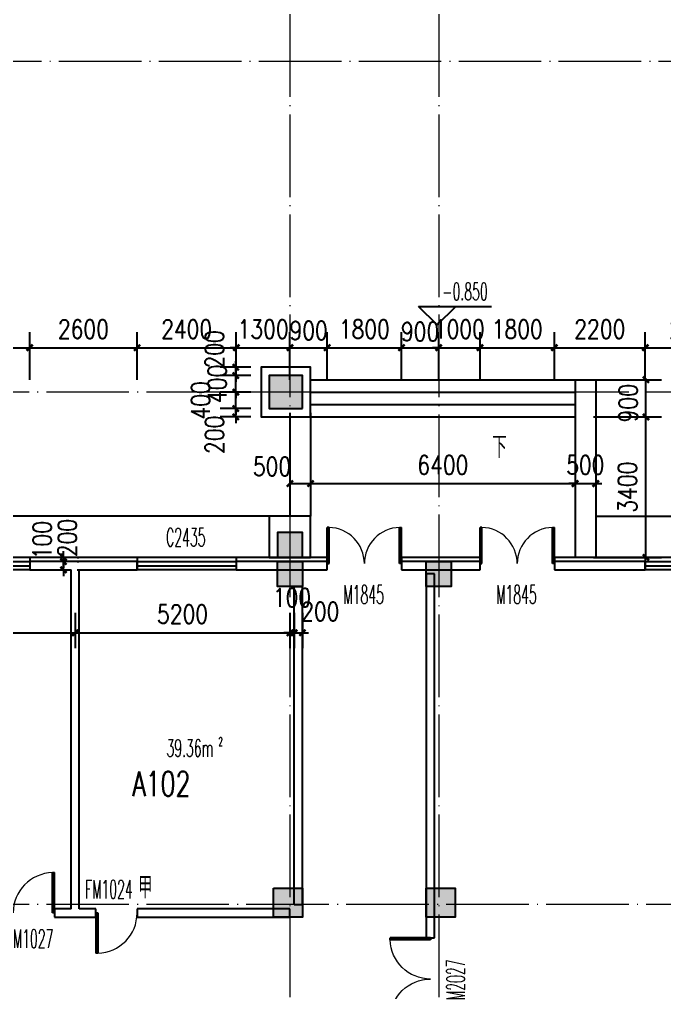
# Model space of a CAD drawing. Extents: x 1417642 to 3570900, y 124798 to 1191112.
# Drawn here: x 1514931 to 1530546, y 660007 to 683549 of the extents above; entities that cross this region are included whole.
import ezdxf

# ---------------------------------------------------------------- set-up
doc = ezdxf.new("R2010")
doc.units = 0
doc.header["$LTSCALE"] = 1000
doc.header["$MEASUREMENT"] = 0
doc.linetypes.add('DOTE', pattern=[2.42, 2, -0.2, 0.02, -0.2])
doc.layers.get('0').update_dxf_attribs({"linetype": 'CONTINUOUS'})
doc.layers.get('Defpoints').update_dxf_attribs({"linetype": 'CONTINUOUS'})
for name, color, linetype in [('colu', 2, 'CONTINUOUS'), ('DIM_ELEV', 3, 'CONTINUOUS'), ('DIM_SYMB', 3, 'CONTINUOUS'), ('DOTE', 1, 'DOTE'), ('PUB_DIM', 3, 'CONTINUOUS'), ('PUB_TEXT', 40, 'CONTINUOUS'), ('SPACE', 7, 'CONTINUOUS'), ('STAIR', 2, 'CONTINUOUS'), ('SURFACE', 6, 'CONTINUOUS'), ('tiaozheng', 20, 'CONTINUOUS'), ('WALL', 4, 'CONTINUOUS'), ('WINDOW', 2, 'CONTINUOUS'), ('WINDOW_TEXT', 7, 'CONTINUOUS'), ('屋面轮廓', 101, 'CONTINUOUS'), ('柱填充', 8, 'CONTINUOUS'), ('柱填充 @ 1', 8, 'CONTINUOUS'), ('立面造型', 40, 'CONTINUOUS')]:
    doc.layers.add(name, color=color, linetype=linetype)
doc.styles.add('_TCH_DIM', font='ROMANS', dxfattribs={"width": 0.7, "bigfont": 'Z'})
doc.styles.add('_TCH_SPACE', font='ROMANS', dxfattribs={"width": 0.7, "height": 5, "bigfont": 'Z'})
doc.styles.add('_TCH_WINDOW', font='ROMANS.shx', dxfattribs={"width": 0.7, "height": 400, "bigfont": 'Z.shx'})
doc.styles.add('DIM_FONT', font='SIMPLEX.shx', dxfattribs={"width": 0.8})
doc.styles.add('Z', font='ROMANS', dxfattribs={"width": 0.7, "bigfont": 'Z'})
doc.dimstyles.new('DIMN150', dxfattribs={"dimscale": 1.5, "dimtxt": 300, "dimasz": 100, "dimexe": 250, "dimexo": 300, "dimgap": 150, "dimtad": 1, "dimdec": 0, "dimzin": 0, "dimdsep": 46, "dimtxsty": 'DIM_FONT', "dimblk": 'ARCHTICK', "dimcen": 0.09, "dimdle": 1.5, "dimclrt": 7, "dimazin": 2, "dimtfac": 1, "dimtdec": 0, "dimtix": 1, "dimtmove": 2, "dimatfit": 3, "dimldrblk": 'ARCHTICK', "dimfxl": 1, "dimtolj": 1, "dimtzin": 0, "dimarcsym": 0})

# ---------------------------------------------------------------- blocks, each defined once
blk = doc.blocks.new('1')
at = {"layer": '柱填充 @ 1', "ltscale": 1000}
for points in [[(1485398, 706934), (1485998, 706934), (1485998, 706334), (1485398, 706334)], [(1488998, 706934), (1489598, 706934), (1489598, 706334), (1488998, 706334)], [(1485298, 699034), (1485998, 699034), (1485998, 698334), (1485298, 698334)], [(1488998, 699034), (1489698, 699034), (1489698, 698334), (1488998, 698334)]]:
    blk.add_hatch(color=256, dxfattribs=at).paths.add_polyline_path(points)
at = {"layer": 'colu', "ltscale": 1000}
for points in [[(1485398, 706934), (1485998, 706934), (1485998, 706334), (1485398, 706334)], [(1488998, 706934), (1489598, 706934), (1489598, 706334), (1488998, 706334)], [(1485298, 699034), (1485998, 699034), (1485998, 698334), (1485298, 698334)], [(1488998, 699034), (1489698, 699034), (1489698, 698334), (1488998, 698334)]]:
    blk.add_lwpolyline(points, close=True, dxfattribs=at)
blk = doc.blocks.new('678')
at = {"layer": '柱填充'}
h = blk.add_hatch(color=256, dxfattribs=at)
h.paths.add_polyline_path([(1591630, 863580), (1591630, 864280), (1590930, 864280), (1590930, 863580)])
h.paths.add_polyline_path([(1591630, 871580), (1591630, 872280), (1590930, 872280), (1590930, 871580)])
h.paths.add_polyline_path([(1635280, 879530), (1635280, 880230), (1634580, 880230), (1634580, 879530)])
h.paths.add_polyline_path([(1658830, 893230), (1658830, 893830), (1658230, 893830), (1658230, 893230)])
h.paths.add_polyline_path([(1658880, 883230), (1658880, 883930), (1658180, 883930), (1658180, 883230)])
h.paths.add_polyline_path([(1658830, 879630), (1658830, 880230), (1658230, 880230), (1658230, 879630)])
h.paths.add_polyline_path([(1658880, 872230), (1658180, 872230), (1658180, 871630), (1658880, 871630)])
h.paths.add_polyline_path([(1658830, 863630), (1658830, 864230), (1658230, 864230), (1658230, 863630)])
h.paths.add_polyline_path([(1658830, 853630), (1658830, 854230), (1658230, 854230), (1658230, 853630)])
h.paths.add_polyline_path([(1658830, 845630), (1658830, 846230), (1658230, 846230), (1658230, 845630)])
h.paths.add_polyline_path([(1658830, 835630), (1658830, 836230), (1658230, 836230), (1658230, 835630)])
h.paths.add_polyline_path([(1648830, 893230), (1648830, 893830), (1648230, 893830), (1648230, 893230)])
h.paths.add_polyline_path([(1648830, 883230), (1648830, 883830), (1648230, 883830), (1648230, 883230)])
h.paths.add_polyline_path([(1648830, 879630), (1648830, 880230), (1648230, 880230), (1648230, 879630)])
h.paths.add_polyline_path([(1648830, 871630), (1648830, 872230), (1648230, 872230), (1648230, 871630)])
h.paths.add_polyline_path([(1648930, 863580), (1648930, 864280), (1648230, 864280), (1648230, 863580)])
h.paths.add_polyline_path([(1648930, 853580), (1648930, 854280), (1648230, 854280), (1648230, 853580)])
h.paths.add_polyline_path([(1648930, 845630), (1648930, 846330), (1648230, 846330), (1648230, 845630)])
h.paths.add_polyline_path([(1648930, 835630), (1648930, 836330), (1648230, 836330), (1648230, 835630)])
h.paths.add_polyline_path([(1645230, 891430), (1645230, 892030), (1644630, 892030), (1644630, 891430)])
h.paths.add_polyline_path([(1645280, 883230), (1645280, 883930), (1644580, 883930), (1644580, 883230)])
h.paths.add_polyline_path([(1645230, 879630), (1645230, 880230), (1644630, 880230), (1644630, 879630)])
h.paths.add_polyline_path([(1645230, 871630), (1645230, 872230), (1644630, 872230), (1644630, 871630)])
h.paths.add_polyline_path([(1645230, 863630), (1645230, 864230), (1644630, 864230), (1644630, 863630)])
h.paths.add_polyline_path([(1645230, 853630), (1645230, 854230), (1644630, 854230), (1644630, 853630)])
h.paths.add_polyline_path([(1645280, 845630), (1645280, 846330), (1644580, 846330), (1644580, 845630)])
h.paths.add_polyline_path([(1645230, 835630), (1645230, 836230), (1644630, 836230), (1644630, 835630)])
h.paths.add_polyline_path([(1635230, 893230), (1635230, 893830), (1634630, 893830), (1634630, 893230)])
h.paths.add_polyline_path([(1635230, 891430), (1635230, 892030), (1634630, 892030), (1634630, 891430)])
h.paths.add_polyline_path([(1635280, 883230), (1635280, 883930), (1634580, 883930), (1634580, 883230)])
h.paths.add_polyline_path([(1635230, 871630), (1635230, 872430), (1634630, 872430), (1634630, 871630)])
h.paths.add_polyline_path([(1635230, 853430), (1635230, 854230), (1634630, 854230), (1634630, 853430)])
h.paths.add_polyline_path([(1635330, 845630), (1635330, 846430), (1634530, 846430), (1634530, 845630)])
h.paths.add_polyline_path([(1635230, 835630), (1635230, 836230), (1634630, 836230), (1634630, 835630)])
h.paths.add_polyline_path([(1627230, 893230), (1627230, 893830), (1626630, 893830), (1626630, 893230)])
h.paths.add_polyline_path([(1627280, 883230), (1627280, 883930), (1626580, 883930), (1626580, 883230)])
h.paths.add_polyline_path([(1627230, 879630), (1627230, 880230), (1626630, 880230), (1626630, 879630)])
h.paths.add_polyline_path([(1627230, 871630), (1627230, 872430), (1626630, 872430), (1626630, 871630)])
h.paths.add_polyline_path([(1627230, 853430), (1627230, 854230), (1626630, 854230), (1626630, 853430)])
h.paths.add_polyline_path([(1627330, 845630), (1627330, 846430), (1626530, 846430), (1626530, 845630)])
h.paths.add_polyline_path([(1627230, 835630), (1627230, 836230), (1626630, 836230), (1626630, 835630)])
h.paths.add_polyline_path([(1619230, 893230), (1619230, 893830), (1618630, 893830), (1618630, 893230)])
h.paths.add_polyline_path([(1619280, 883230), (1619280, 883930), (1618580, 883930), (1618580, 883230)])
h.paths.add_polyline_path([(1619230, 879630), (1619230, 880230), (1618630, 880230), (1618630, 879630)])
h.paths.add_polyline_path([(1619230, 871630), (1619230, 872430), (1618630, 872430), (1618630, 871630)])
h.paths.add_polyline_path([(1619230, 853430), (1619230, 854230), (1618630, 854230), (1618630, 853430)])
h.paths.add_polyline_path([(1619330, 845630), (1619330, 846430), (1618530, 846430), (1618530, 845630)])
h.paths.add_polyline_path([(1619280, 835580), (1619280, 836280), (1618580, 836280), (1618580, 835580)])
h.paths.add_polyline_path([(1611230, 893230), (1611230, 893830), (1610630, 893830), (1610630, 893230)])
h.paths.add_polyline_path([(1611280, 883230), (1611280, 883930), (1610580, 883930), (1610580, 883230)])
h.paths.add_polyline_path([(1611230, 879630), (1611230, 880230), (1610630, 880230), (1610630, 879630)])
h.paths.add_polyline_path([(1611230, 871630), (1611230, 872430), (1610630, 872430), (1610630, 871630)])
h.paths.add_polyline_path([(1611230, 853430), (1611230, 854230), (1610630, 854230), (1610630, 853430)])
h.paths.add_polyline_path([(1611330, 845630), (1611330, 846430), (1610530, 846430), (1610530, 845630)])
h.paths.add_polyline_path([(1611280, 835580), (1611280, 836280), (1610580, 836280), (1610580, 835580)])
h.paths.add_polyline_path([(1603230, 893230), (1603230, 893830), (1602630, 893830), (1602630, 893230)])
h.paths.add_polyline_path([(1603280, 883230), (1603280, 883930), (1602580, 883930), (1602580, 883230)])
h.paths.add_polyline_path([(1603230, 879630), (1603230, 880230), (1602630, 880230), (1602630, 879630)])
h.paths.add_polyline_path([(1603230, 871630), (1603230, 872430), (1602630, 872430), (1602630, 871630)])
h.paths.add_polyline_path([(1603230, 853430), (1603230, 854230), (1602630, 854230), (1602630, 853430)])
h.paths.add_polyline_path([(1603330, 845630), (1603330, 846430), (1602530, 846430), (1602530, 845630)])
h.paths.add_polyline_path([(1603280, 835580), (1603280, 836280), (1602580, 836280), (1602580, 835580)])
h.paths.add_polyline_path([(1603230, 814930), (1603230, 815530), (1602630, 815530), (1602630, 814930)])
h.paths.add_polyline_path([(1595230, 893230), (1595230, 893830), (1594630, 893830), (1594630, 893230)])
h.paths.add_polyline_path([(1595230, 883230), (1595230, 883830), (1594630, 883830), (1594630, 883230)])
h.paths.add_polyline_path([(1595230, 879630), (1595230, 880230), (1594630, 880230), (1594630, 879630)])
h.paths.add_polyline_path([(1595230, 871630), (1595230, 872230), (1594630, 872230), (1594630, 871630)])
h.paths.add_polyline_path([(1595230, 863630), (1595230, 864230), (1594630, 864230), (1594630, 863630)])
h.paths.add_polyline_path([(1595230, 853630), (1595230, 854230), (1594630, 854230), (1594630, 853630)])
h.paths.add_polyline_path([(1595330, 845630), (1595330, 846330), (1594630, 846330), (1594630, 845630)])
h.paths.add_polyline_path([(1595330, 835580), (1595330, 836280), (1594630, 836280), (1594630, 835580)])
h.paths.add_polyline_path([(1591630, 893230), (1591630, 893830), (1591030, 893830), (1591030, 893230)])
h.paths.add_polyline_path([(1591680, 883230), (1591680, 883930), (1590980, 883930), (1590980, 883230)])
h.paths.add_polyline_path([(1591630, 879630), (1591630, 880230), (1591030, 880230), (1591030, 879630)])
h.paths.add_polyline_path([(1591630, 853580), (1591630, 854280), (1590930, 854280), (1590930, 853580)])
h.paths.add_polyline_path([(1591630, 845580), (1591630, 846280), (1590930, 846280), (1590930, 845580)])
h.paths.add_polyline_path([(1591630, 835630), (1591630, 836330), (1590930, 836330), (1590930, 835630)])
h.paths.add_polyline_path([(1591630, 814930), (1591630, 815530), (1591030, 815530), (1591030, 814930)])
h.paths.add_polyline_path([(1581630, 893230), (1581630, 893830), (1581030, 893830), (1581030, 893230)])
h.paths.add_polyline_path([(1581730, 883230), (1581730, 883930), (1581030, 883930), (1581030, 883230)])
h.paths.add_polyline_path([(1581630, 879630), (1581630, 880230), (1581030, 880230), (1581030, 879630)])
h.paths.add_polyline_path([(1581630, 871630), (1581630, 872230), (1581030, 872230), (1581030, 871630)])
h.paths.add_polyline_path([(1581630, 863630), (1581630, 864230), (1581030, 864230), (1581030, 863630)])
h.paths.add_polyline_path([(1581630, 853630), (1581630, 854230), (1581030, 854230), (1581030, 853630)])
h.paths.add_polyline_path([(1581630, 845630), (1581630, 846230), (1581030, 846230), (1581030, 845630)])
h.paths.add_polyline_path([(1581630, 835630), (1581630, 836230), (1581030, 836230), (1581030, 835630)])
h.paths.add_polyline_path([(1581630, 814930), (1581630, 815530), (1581030, 815530), (1581030, 814930)])
h.paths.add_polyline_path([(1603230, 830430), (1603230, 831230), (1602530, 831230), (1602530, 830430)])
h.paths.add_polyline_path([(1603230, 818530), (1603230, 819330), (1602530, 819330), (1602530, 818530)])
h.paths.add_polyline_path([(1581030, 831230), (1581030, 830430), (1581730, 830430), (1581730, 831230)])
h.paths.add_polyline_path([(1581030, 819330), (1581030, 818530), (1581730, 818530), (1581730, 819330)])
h.paths.add_polyline_path([(1591630, 830430), (1591630, 831230), (1590930, 831230), (1590930, 830430)])
h.paths.add_polyline_path([(1591630, 818530), (1591630, 819330), (1590930, 819330), (1590930, 818530)])
blk.add_hatch(color=256, dxfattribs=at).paths.add_polyline_path([(1590830, 819330), (1590930, 819330), (1590930, 818530), (1590830, 818530)])
at = {"layer": 'colu'}
for points in [[(1591630, 818530), (1591630, 819330), (1590830, 819330), (1590830, 818530)], [(1591630, 814930), (1591630, 815530), (1591030, 815530), (1591030, 814930)]]:
    blk.add_lwpolyline(points, close=True, dxfattribs=at)
blk = doc.blocks.new('_ArchTick')
at = {"color": 0, "linetype": 'ByBlock', "const_width": 0.4}
blk.add_lwpolyline([(-0.5, -0.5), (0.5, 0.5)], dxfattribs=at)
blk = doc.blocks.new('*D2390')
at = {"layer": 'Defpoints', "color": 0}
for p in [(1515876, 670433), (1515996, 670433), (1515876, 670233)]:
    blk.add_point(p, dxfattribs=at)
at = {"layer": 'PUB_DIM', "color": 0, "lineweight": -2}
for p, q in [((1515996, 670433), (1515996, 670583)), ((1515996, 670233), (1515996, 670433)), ((1516326, 670433), (1516371, 670433)), ((1515996, 670233), (1515996, 670083)), ((1516326, 670233), (1516371, 670233))]:
    blk.add_line(p, q, dxfattribs=at)
at = {"layer": 'PUB_DIM', "color": 0, "lineweight": -2, "xscale": 150, "yscale": 150, "zscale": 150}
for p, rotation in [((1515996, 670433), 270), ((1515996, 670233), 90)]:
    blk.add_blockref('_ArchTick', p, dxfattribs=dict(at, rotation=rotation))
at = {"layer": 'PUB_DIM', "color": 7, "insert": (1516090, 671002), "char_height": 450, "attachment_point": 5, "rotation": 90, "style": 'DIM_FONT'}
blk.add_mtext('\\A1;200', dxfattribs=at)
blk = doc.blocks.new('*D2391')
at = {"layer": 'Defpoints', "color": 0}
for p in [(1515876, 670533), (1515996, 670533), (1515876, 670433)]:
    blk.add_point(p, dxfattribs=at)
at = {"layer": 'PUB_DIM', "color": 0, "lineweight": -2}
for p, q in [((1515996, 670533), (1515996, 670683)), ((1515996, 670433), (1515996, 670533)), ((1516326, 670533), (1516371, 670533)), ((1515996, 670433), (1515996, 670283)), ((1516326, 670433), (1516371, 670433))]:
    blk.add_line(p, q, dxfattribs=at)
at = {"layer": 'PUB_DIM', "color": 0, "lineweight": -2, "xscale": 150, "yscale": 150, "zscale": 150}
for p, rotation in [((1515996, 670533), 270), ((1515996, 670433), 90)]:
    blk.add_blockref('_ArchTick', p, dxfattribs=dict(at, rotation=rotation))
at = {"layer": 'PUB_DIM', "color": 7, "insert": (1515479, 670951), "char_height": 450, "attachment_point": 5, "rotation": 90, "style": 'DIM_FONT'}
blk.add_mtext('\\A1;100', dxfattribs=at)
blk = doc.blocks.new('*D3372')
at = {"layer": 'Defpoints', "color": 0}
for p in [(1520167, 675133), (1520979, 675133), (1520979, 674933)]:
    blk.add_point(p, dxfattribs=at)
at = {"layer": 'PUB_DIM', "color": 0, "lineweight": -2}
for p, q in [((1520167, 675133), (1520167, 675283)), ((1520529, 675133), (1519792, 675133)), ((1520167, 674933), (1520167, 675133)), ((1520529, 674933), (1519792, 674933)), ((1520167, 674933), (1520167, 674783))]:
    blk.add_line(p, q, dxfattribs=at)
at = {"layer": 'PUB_DIM', "color": 0, "lineweight": -2, "xscale": 150, "yscale": 150, "zscale": 150}
for p, rotation in [((1520167, 675133), 270), ((1520167, 674933), 90)]:
    blk.add_blockref('_ArchTick', p, dxfattribs=dict(at, rotation=rotation))
at = {"layer": 'PUB_DIM', "color": 7, "insert": (1519650, 675567), "char_height": 450, "attachment_point": 5, "rotation": 90, "style": 'DIM_FONT'}
blk.add_mtext('\\A1;200', dxfattribs=at)
blk = doc.blocks.new('*D3373')
at = {"layer": 'Defpoints', "color": 0}
for p in [(1520167, 674933), (1520979, 674933), (1520979, 674533)]:
    blk.add_point(p, dxfattribs=at)
at = {"layer": 'PUB_DIM', "color": 0, "lineweight": -2}
for p, q in [((1520167, 674933), (1520167, 675083)), ((1520529, 674933), (1519792, 674933)), ((1520167, 674533), (1520167, 674933)), ((1520529, 674533), (1519792, 674533)), ((1520167, 674533), (1520167, 674383))]:
    blk.add_line(p, q, dxfattribs=at)
at = {"layer": 'PUB_DIM', "color": 0, "lineweight": -2, "xscale": 150, "yscale": 150, "zscale": 150}
for p, rotation in [((1520167, 674933), 270), ((1520167, 674533), 90)]:
    blk.add_blockref('_ArchTick', p, dxfattribs=dict(at, rotation=rotation))
at = {"layer": 'PUB_DIM', "color": 7, "insert": (1519717, 674733), "char_height": 450, "attachment_point": 5, "rotation": 90, "style": 'DIM_FONT'}
blk.add_mtext('\\A1;400', dxfattribs=at)
blk = doc.blocks.new('*D3374')
at = {"layer": 'Defpoints', "color": 0}
for p in [(1520167, 674533), (1520979, 674533), (1520979, 674133)]:
    blk.add_point(p, dxfattribs=at)
at = {"layer": 'PUB_DIM', "color": 0, "lineweight": -2}
for p, q in [((1520529, 674533), (1519792, 674533)), ((1520167, 674533), (1520167, 674683)), ((1520167, 674133), (1520167, 674533)), ((1520529, 674133), (1519792, 674133)), ((1520167, 674133), (1520167, 673983))]:
    blk.add_line(p, q, dxfattribs=at)
at = {"layer": 'PUB_DIM', "color": 0, "lineweight": -2, "xscale": 150, "yscale": 150, "zscale": 150}
for p, rotation in [((1520167, 674533), 270), ((1520167, 674133), 90)]:
    blk.add_blockref('_ArchTick', p, dxfattribs=dict(at, rotation=rotation))
at = {"layer": 'PUB_DIM', "color": 7, "insert": (1519316, 674333), "char_height": 450, "attachment_point": 5, "rotation": 90, "style": 'DIM_FONT'}
blk.add_mtext('\\A1;400', dxfattribs=at)
blk = doc.blocks.new('*D3375')
at = {"layer": 'Defpoints', "color": 0}
for p in [(1520167, 674133), (1520979, 674133), (1520979, 673933)]:
    blk.add_point(p, dxfattribs=at)
at = {"layer": 'PUB_DIM', "color": 0, "lineweight": -2}
for p, q in [((1520167, 674133), (1520167, 674283)), ((1520529, 674133), (1519792, 674133)), ((1520167, 673933), (1520167, 674133)), ((1520529, 673933), (1519792, 673933)), ((1520167, 673933), (1520167, 673783))]:
    blk.add_line(p, q, dxfattribs=at)
at = {"layer": 'PUB_DIM', "color": 0, "lineweight": -2, "xscale": 150, "yscale": 150, "zscale": 150}
for p, rotation in [((1520167, 674133), 270), ((1520167, 673933), 90)]:
    blk.add_blockref('_ArchTick', p, dxfattribs=dict(at, rotation=rotation))
at = {"layer": 'PUB_DIM', "color": 7, "insert": (1519650, 673500), "char_height": 450, "attachment_point": 5, "rotation": 90, "style": 'DIM_FONT'}
blk.add_mtext('\\A1;200', dxfattribs=at)
blk = doc.blocks.new('*D3526')
at = {"layer": 'Defpoints', "color": 0}
for p in [(1511479, 669640), (1516279, 669640), (1516279, 668710)]:
    blk.add_point(p, dxfattribs=at)
at = {"layer": 'PUB_DIM', "color": 0, "lineweight": -2}
for p, q in [((1511479, 669190), (1511479, 668335)), ((1516279, 669190), (1516279, 668335)), ((1511477, 668710), (1516281, 668710))]:
    blk.add_line(p, q, dxfattribs=at)
at = {"layer": 'PUB_DIM', "color": 0, "lineweight": -2, "xscale": 150, "yscale": 150, "zscale": 150, "rotation": 180}
blk.add_blockref('_ArchTick', (1511479, 668710), dxfattribs=at)
at = {"layer": 'PUB_DIM', "color": 0, "lineweight": -2, "xscale": 150, "yscale": 150, "zscale": 150}
blk.add_blockref('_ArchTick', (1516279, 668710), dxfattribs=at)
at = {"layer": 'PUB_DIM', "color": 7, "insert": (1513879, 669160), "char_height": 450, "attachment_point": 5, "style": 'DIM_FONT'}
blk.add_mtext('\\A1;4800', dxfattribs=at)
blk = doc.blocks.new('*D3527')
at = {"layer": 'Defpoints', "color": 0}
for p in [(1516279, 669640), (1521479, 669640), (1521479, 668710)]:
    blk.add_point(p, dxfattribs=at)
at = {"layer": 'PUB_DIM', "color": 0, "lineweight": -2}
for p, q in [((1516279, 669190), (1516279, 668335)), ((1521479, 669190), (1521479, 668335)), ((1516277, 668710), (1521481, 668710))]:
    blk.add_line(p, q, dxfattribs=at)
at = {"layer": 'PUB_DIM', "color": 0, "lineweight": -2, "xscale": 150, "yscale": 150, "zscale": 150, "rotation": 180}
blk.add_blockref('_ArchTick', (1516279, 668710), dxfattribs=at)
at = {"layer": 'PUB_DIM', "color": 0, "lineweight": -2, "xscale": 150, "yscale": 150, "zscale": 150}
blk.add_blockref('_ArchTick', (1521479, 668710), dxfattribs=at)
at = {"layer": 'PUB_DIM', "color": 7, "insert": (1518879, 669160), "char_height": 450, "attachment_point": 5, "style": 'DIM_FONT'}
blk.add_mtext('\\A1;5200', dxfattribs=at)
blk = doc.blocks.new('*D3528')
at = {"layer": 'Defpoints', "color": 0}
for p in [(1521479, 669640), (1521579, 669640), (1521579, 668710)]:
    blk.add_point(p, dxfattribs=at)
at = {"layer": 'PUB_DIM', "color": 0, "lineweight": -2}
for p, q in [((1521479, 669190), (1521479, 668335)), ((1521579, 669190), (1521579, 668335)), ((1521479, 668710), (1521329, 668710)), ((1521479, 668710), (1521579, 668710)), ((1521579, 668710), (1521729, 668710))]:
    blk.add_line(p, q, dxfattribs=at)
at = {"layer": 'PUB_DIM', "color": 0, "lineweight": -2, "xscale": 150, "yscale": 150, "zscale": 150}
blk.add_blockref('_ArchTick', (1521479, 668710), dxfattribs=at)
at = {"layer": 'PUB_DIM', "color": 0, "lineweight": -2, "xscale": 150, "yscale": 150, "zscale": 150, "rotation": 180}
blk.add_blockref('_ArchTick', (1521579, 668710), dxfattribs=at)
at = {"layer": 'PUB_DIM', "color": 7, "insert": (1521529, 669561), "char_height": 450, "attachment_point": 5, "style": 'DIM_FONT'}
blk.add_mtext('\\A1;100', dxfattribs=at)
blk = doc.blocks.new('*D3529')
at = {"layer": 'Defpoints', "color": 0}
for p in [(1521579, 669640), (1521779, 669640), (1521779, 668710)]:
    blk.add_point(p, dxfattribs=at)
at = {"layer": 'PUB_DIM', "color": 0, "lineweight": -2}
for p, q in [((1521579, 669190), (1521579, 668335)), ((1521779, 669190), (1521779, 668335)), ((1521579, 668710), (1521429, 668710)), ((1521579, 668710), (1521779, 668710)), ((1521779, 668710), (1521929, 668710))]:
    blk.add_line(p, q, dxfattribs=at)
at = {"layer": 'PUB_DIM', "color": 0, "lineweight": -2, "xscale": 150, "yscale": 150, "zscale": 150}
blk.add_blockref('_ArchTick', (1521579, 668710), dxfattribs=at)
at = {"layer": 'PUB_DIM', "color": 0, "lineweight": -2, "xscale": 150, "yscale": 150, "zscale": 150, "rotation": 180}
blk.add_blockref('_ArchTick', (1521779, 668710), dxfattribs=at)
at = {"layer": 'PUB_DIM', "color": 7, "insert": (1522212, 669227), "char_height": 450, "attachment_point": 5, "style": 'DIM_FONT'}
blk.add_mtext('\\A1;200', dxfattribs=at)
blk = doc.blocks.new('*D3549')
at = {"layer": 'Defpoints', "color": 0}
for p in [(1521479, 673162), (1521979, 673162), (1521979, 672321)]:
    blk.add_point(p, dxfattribs=at)
at = {"layer": 'PUB_DIM', "color": 0, "lineweight": -2}
for p, q in [((1521479, 672712), (1521479, 671946)), ((1521979, 672712), (1521979, 671946)), ((1521477, 672321), (1521981, 672321))]:
    blk.add_line(p, q, dxfattribs=at)
at = {"layer": 'PUB_DIM', "color": 0, "lineweight": -2, "xscale": 150, "yscale": 150, "zscale": 150, "rotation": 180}
blk.add_blockref('_ArchTick', (1521479, 672321), dxfattribs=at)
at = {"layer": 'PUB_DIM', "color": 0, "lineweight": -2, "xscale": 150, "yscale": 150, "zscale": 150}
blk.add_blockref('_ArchTick', (1521979, 672321), dxfattribs=at)
at = {"layer": 'PUB_DIM', "color": 7, "insert": (1521045, 672734), "char_height": 450, "attachment_point": 5, "style": 'DIM_FONT'}
blk.add_mtext('\\A1;500', dxfattribs=at)
blk = doc.blocks.new('*D3550')
at = {"layer": 'Defpoints', "color": 0}
for p in [(1521979, 673162), (1528379, 673162), (1528379, 672321)]:
    blk.add_point(p, dxfattribs=at)
at = {"layer": 'PUB_DIM', "color": 0, "lineweight": -2}
for p, q in [((1521979, 672712), (1521979, 671946)), ((1528379, 672712), (1528379, 671946)), ((1521977, 672321), (1528381, 672321))]:
    blk.add_line(p, q, dxfattribs=at)
at = {"layer": 'PUB_DIM', "color": 0, "lineweight": -2, "xscale": 150, "yscale": 150, "zscale": 150, "rotation": 180}
blk.add_blockref('_ArchTick', (1521979, 672321), dxfattribs=at)
at = {"layer": 'PUB_DIM', "color": 0, "lineweight": -2, "xscale": 150, "yscale": 150, "zscale": 150}
blk.add_blockref('_ArchTick', (1528379, 672321), dxfattribs=at)
at = {"layer": 'PUB_DIM', "color": 7, "insert": (1525179, 672771), "char_height": 450, "attachment_point": 5, "style": 'DIM_FONT'}
blk.add_mtext('\\A1;6400', dxfattribs=at)
blk = doc.blocks.new('*D3551')
at = {"layer": 'Defpoints', "color": 0}
for p in [(1528379, 673162), (1528879, 673162), (1528879, 672321)]:
    blk.add_point(p, dxfattribs=at)
at = {"layer": 'PUB_DIM', "color": 0, "lineweight": -2}
for p, q in [((1528379, 672712), (1528379, 671946)), ((1528879, 672712), (1528879, 671946)), ((1528379, 672321), (1528229, 672321)), ((1528379, 672321), (1528879, 672321)), ((1528879, 672321), (1529029, 672321))]:
    blk.add_line(p, q, dxfattribs=at)
at = {"layer": 'PUB_DIM', "color": 0, "lineweight": -2, "xscale": 150, "yscale": 150, "zscale": 150}
blk.add_blockref('_ArchTick', (1528379, 672321), dxfattribs=at)
at = {"layer": 'PUB_DIM', "color": 0, "lineweight": -2, "xscale": 150, "yscale": 150, "zscale": 150, "rotation": 180}
blk.add_blockref('_ArchTick', (1528879, 672321), dxfattribs=at)
at = {"layer": 'PUB_DIM', "color": 7, "insert": (1528629, 672771), "char_height": 450, "attachment_point": 5, "style": 'DIM_FONT'}
blk.add_mtext('\\A1;500', dxfattribs=at)
blk = doc.blocks.new('*D3580')
at = {"layer": 'Defpoints', "color": 0}
for p in [(1528379, 674833), (1530096, 674833), (1528379, 673933)]:
    blk.add_point(p, dxfattribs=at)
at = {"layer": 'PUB_DIM', "color": 0, "lineweight": -2}
for p, q in [((1528829, 674833), (1530471, 674833)), ((1530096, 673931), (1530096, 674835)), ((1528829, 673933), (1530471, 673933))]:
    blk.add_line(p, q, dxfattribs=at)
at = {"layer": 'PUB_DIM', "color": 0, "lineweight": -2, "xscale": 150, "yscale": 150, "zscale": 150}
for p, rotation in [((1530096, 674833), 90), ((1530096, 673933), 270)]:
    blk.add_blockref('_ArchTick', p, dxfattribs=dict(at, rotation=rotation))
at = {"layer": 'PUB_DIM', "color": 7, "insert": (1529666, 674265), "char_height": 450, "attachment_point": 5, "rotation": 90, "style": 'DIM_FONT'}
blk.add_mtext('\\A1;900', dxfattribs=at)
blk = doc.blocks.new('*D3581')
at = {"layer": 'Defpoints', "color": 0}
for p in [(1528379, 673933), (1530096, 673933), (1528379, 670533)]:
    blk.add_point(p, dxfattribs=at)
at = {"layer": 'PUB_DIM', "color": 0, "lineweight": -2}
for p, q in [((1528829, 673933), (1530471, 673933)), ((1530096, 670531), (1530096, 673935)), ((1528829, 670533), (1530471, 670533))]:
    blk.add_line(p, q, dxfattribs=at)
at = {"layer": 'PUB_DIM', "color": 0, "lineweight": -2, "xscale": 150, "yscale": 150, "zscale": 150}
for p, rotation in [((1530096, 673933), 90), ((1530096, 670533), 270)]:
    blk.add_blockref('_ArchTick', p, dxfattribs=dict(at, rotation=rotation))
at = {"layer": 'PUB_DIM', "color": 7, "insert": (1529646, 672233), "char_height": 450, "attachment_point": 5, "rotation": 90, "style": 'DIM_FONT'}
blk.add_mtext('\\A1;3400', dxfattribs=at)
blk = doc.blocks.new('*D3890')
at = {"layer": 'Defpoints', "color": 0}
for p in [(1532479, 675608), (1530079, 674382), (1532479, 674382)]:
    blk.add_point(p, dxfattribs=at)
at = {"layer": 'PUB_DIM', "color": 0, "lineweight": -2}
for p, q in [((1530079, 674832), (1530079, 675983)), ((1532479, 674832), (1532479, 675983)), ((1530077, 675608), (1532481, 675608))]:
    blk.add_line(p, q, dxfattribs=at)
at = {"layer": 'PUB_DIM', "color": 0, "lineweight": -2, "xscale": 150, "yscale": 150, "zscale": 150, "rotation": 180}
blk.add_blockref('_ArchTick', (1530079, 675608), dxfattribs=at)
at = {"layer": 'PUB_DIM', "color": 0, "lineweight": -2, "xscale": 150, "yscale": 150, "zscale": 150}
blk.add_blockref('_ArchTick', (1532479, 675608), dxfattribs=at)
at = {"layer": 'PUB_DIM', "color": 7, "insert": (1531279, 676058), "char_height": 450, "attachment_point": 5, "style": 'DIM_FONT'}
blk.add_mtext('\\A1;2400', dxfattribs=at)
blk = doc.blocks.new('*D3891')
at = {"layer": 'Defpoints', "color": 0}
for p in [(1530079, 675608), (1527879, 674382), (1530079, 674382)]:
    blk.add_point(p, dxfattribs=at)
at = {"layer": 'PUB_DIM', "color": 0, "lineweight": -2}
for p, q in [((1527879, 674832), (1527879, 675983)), ((1530079, 674832), (1530079, 675983)), ((1527877, 675608), (1530081, 675608))]:
    blk.add_line(p, q, dxfattribs=at)
at = {"layer": 'PUB_DIM', "color": 0, "lineweight": -2, "xscale": 150, "yscale": 150, "zscale": 150, "rotation": 180}
blk.add_blockref('_ArchTick', (1527879, 675608), dxfattribs=at)
at = {"layer": 'PUB_DIM', "color": 0, "lineweight": -2, "xscale": 150, "yscale": 150, "zscale": 150}
blk.add_blockref('_ArchTick', (1530079, 675608), dxfattribs=at)
at = {"layer": 'PUB_DIM', "color": 7, "insert": (1528979, 676058), "char_height": 450, "attachment_point": 5, "style": 'DIM_FONT'}
blk.add_mtext('\\A1;2200', dxfattribs=at)
blk = doc.blocks.new('*D3892')
at = {"layer": 'Defpoints', "color": 0}
for p in [(1527879, 675608), (1526079, 674382), (1527879, 674382)]:
    blk.add_point(p, dxfattribs=at)
at = {"layer": 'PUB_DIM', "color": 0, "lineweight": -2}
for p, q in [((1526079, 674832), (1526079, 675983)), ((1527879, 674832), (1527879, 675983)), ((1526077, 675608), (1527881, 675608))]:
    blk.add_line(p, q, dxfattribs=at)
at = {"layer": 'PUB_DIM', "color": 0, "lineweight": -2, "xscale": 150, "yscale": 150, "zscale": 150, "rotation": 180}
blk.add_blockref('_ArchTick', (1526079, 675608), dxfattribs=at)
at = {"layer": 'PUB_DIM', "color": 0, "lineweight": -2, "xscale": 150, "yscale": 150, "zscale": 150}
blk.add_blockref('_ArchTick', (1527879, 675608), dxfattribs=at)
at = {"layer": 'PUB_DIM', "color": 7, "insert": (1526979, 676058), "char_height": 450, "attachment_point": 5, "style": 'DIM_FONT'}
blk.add_mtext('\\A1;1800', dxfattribs=at)
blk = doc.blocks.new('*D3893')
at = {"layer": 'Defpoints', "color": 0}
for p in [(1526079, 675608), (1525079, 674382), (1526079, 674382)]:
    blk.add_point(p, dxfattribs=at)
at = {"layer": 'PUB_DIM', "color": 0, "lineweight": -2}
for p, q in [((1525079, 674832), (1525079, 675983)), ((1526079, 674832), (1526079, 675983)), ((1525079, 675608), (1524929, 675608)), ((1525079, 675608), (1526079, 675608)), ((1526079, 675608), (1526229, 675608))]:
    blk.add_line(p, q, dxfattribs=at)
at = {"layer": 'PUB_DIM', "color": 0, "lineweight": -2, "xscale": 150, "yscale": 150, "zscale": 150}
blk.add_blockref('_ArchTick', (1525079, 675608), dxfattribs=at)
at = {"layer": 'PUB_DIM', "color": 0, "lineweight": -2, "xscale": 150, "yscale": 150, "zscale": 150, "rotation": 180}
blk.add_blockref('_ArchTick', (1526079, 675608), dxfattribs=at)
at = {"layer": 'PUB_DIM', "color": 7, "insert": (1525579, 676058), "char_height": 450, "attachment_point": 5, "style": 'DIM_FONT'}
blk.add_mtext('\\A1;1000', dxfattribs=at)
blk = doc.blocks.new('*D3894')
at = {"layer": 'Defpoints', "color": 0}
for p in [(1525079, 675608), (1524179, 674382), (1525079, 674382)]:
    blk.add_point(p, dxfattribs=at)
at = {"layer": 'PUB_DIM', "color": 0, "lineweight": -2}
for p, q in [((1524179, 674832), (1524179, 675983)), ((1525079, 674832), (1525079, 675983)), ((1524177, 675608), (1525081, 675608))]:
    blk.add_line(p, q, dxfattribs=at)
at = {"layer": 'PUB_DIM', "color": 0, "lineweight": -2, "xscale": 150, "yscale": 150, "zscale": 150, "rotation": 180}
blk.add_blockref('_ArchTick', (1524179, 675608), dxfattribs=at)
at = {"layer": 'PUB_DIM', "color": 0, "lineweight": -2, "xscale": 150, "yscale": 150, "zscale": 150}
blk.add_blockref('_ArchTick', (1525079, 675608), dxfattribs=at)
at = {"layer": 'PUB_DIM', "color": 7, "insert": (1524629, 675997), "char_height": 450, "attachment_point": 5, "style": 'DIM_FONT'}
blk.add_mtext('\\A1;900', dxfattribs=at)
blk = doc.blocks.new('*D3895')
at = {"layer": 'Defpoints', "color": 0}
for p in [(1524179, 675608), (1522379, 674382), (1524179, 674382)]:
    blk.add_point(p, dxfattribs=at)
at = {"layer": 'PUB_DIM', "color": 0, "lineweight": -2}
for p, q in [((1522379, 674832), (1522379, 675983)), ((1524179, 674832), (1524179, 675983)), ((1522377, 675608), (1524181, 675608))]:
    blk.add_line(p, q, dxfattribs=at)
at = {"layer": 'PUB_DIM', "color": 0, "lineweight": -2, "xscale": 150, "yscale": 150, "zscale": 150, "rotation": 180}
blk.add_blockref('_ArchTick', (1522379, 675608), dxfattribs=at)
at = {"layer": 'PUB_DIM', "color": 0, "lineweight": -2, "xscale": 150, "yscale": 150, "zscale": 150}
blk.add_blockref('_ArchTick', (1524179, 675608), dxfattribs=at)
at = {"layer": 'PUB_DIM', "color": 7, "insert": (1523279, 676058), "char_height": 450, "attachment_point": 5, "style": 'DIM_FONT'}
blk.add_mtext('\\A1;1800', dxfattribs=at)
blk = doc.blocks.new('*D3896')
at = {"layer": 'Defpoints', "color": 0}
for p in [(1522379, 675608), (1521479, 674382), (1522379, 674382)]:
    blk.add_point(p, dxfattribs=at)
at = {"layer": 'PUB_DIM', "color": 0, "lineweight": -2}
for p, q in [((1521479, 674832), (1521479, 675983)), ((1522379, 674832), (1522379, 675983)), ((1521477, 675608), (1522381, 675608))]:
    blk.add_line(p, q, dxfattribs=at)
at = {"layer": 'PUB_DIM', "color": 0, "lineweight": -2, "xscale": 150, "yscale": 150, "zscale": 150, "rotation": 180}
blk.add_blockref('_ArchTick', (1521479, 675608), dxfattribs=at)
at = {"layer": 'PUB_DIM', "color": 0, "lineweight": -2, "xscale": 150, "yscale": 150, "zscale": 150}
blk.add_blockref('_ArchTick', (1522379, 675608), dxfattribs=at)
at = {"layer": 'PUB_DIM', "color": 7, "insert": (1521929, 676022), "char_height": 450, "attachment_point": 5, "style": 'DIM_FONT'}
blk.add_mtext('\\A1;900', dxfattribs=at)
blk = doc.blocks.new('*D3897')
at = {"layer": 'Defpoints', "color": 0}
for p in [(1521479, 675608), (1520179, 674382), (1521479, 674382)]:
    blk.add_point(p, dxfattribs=at)
at = {"layer": 'PUB_DIM', "color": 0, "lineweight": -2}
for p, q in [((1520179, 674832), (1520179, 675983)), ((1521479, 674832), (1521479, 675983)), ((1520179, 675608), (1520029, 675608)), ((1520179, 675608), (1521479, 675608)), ((1521479, 675608), (1521629, 675608))]:
    blk.add_line(p, q, dxfattribs=at)
at = {"layer": 'PUB_DIM', "color": 0, "lineweight": -2, "xscale": 150, "yscale": 150, "zscale": 150}
blk.add_blockref('_ArchTick', (1520179, 675608), dxfattribs=at)
at = {"layer": 'PUB_DIM', "color": 0, "lineweight": -2, "xscale": 150, "yscale": 150, "zscale": 150, "rotation": 180}
blk.add_blockref('_ArchTick', (1521479, 675608), dxfattribs=at)
at = {"layer": 'PUB_DIM', "color": 7, "insert": (1520829, 676058), "char_height": 450, "attachment_point": 5, "style": 'DIM_FONT'}
blk.add_mtext('\\A1;1300', dxfattribs=at)
blk = doc.blocks.new('*D3898')
at = {"layer": 'Defpoints', "color": 0}
for p in [(1520179, 675608), (1517779, 674382), (1520179, 674382)]:
    blk.add_point(p, dxfattribs=at)
at = {"layer": 'PUB_DIM', "color": 0, "lineweight": -2}
for p, q in [((1517779, 674832), (1517779, 675983)), ((1520179, 674832), (1520179, 675983)), ((1517777, 675608), (1520181, 675608))]:
    blk.add_line(p, q, dxfattribs=at)
at = {"layer": 'PUB_DIM', "color": 0, "lineweight": -2, "xscale": 150, "yscale": 150, "zscale": 150, "rotation": 180}
blk.add_blockref('_ArchTick', (1517779, 675608), dxfattribs=at)
at = {"layer": 'PUB_DIM', "color": 0, "lineweight": -2, "xscale": 150, "yscale": 150, "zscale": 150}
blk.add_blockref('_ArchTick', (1520179, 675608), dxfattribs=at)
at = {"layer": 'PUB_DIM', "color": 7, "insert": (1518979, 676058), "char_height": 450, "attachment_point": 5, "style": 'DIM_FONT'}
blk.add_mtext('\\A1;2400', dxfattribs=at)
blk = doc.blocks.new('*D3899')
at = {"layer": 'Defpoints', "color": 0}
for p in [(1517779, 675608), (1515179, 674382), (1517779, 674382)]:
    blk.add_point(p, dxfattribs=at)
at = {"layer": 'PUB_DIM', "color": 0, "lineweight": -2}
for p, q in [((1515179, 674832), (1515179, 675983)), ((1517779, 674832), (1517779, 675983)), ((1515177, 675608), (1517781, 675608))]:
    blk.add_line(p, q, dxfattribs=at)
at = {"layer": 'PUB_DIM', "color": 0, "lineweight": -2, "xscale": 150, "yscale": 150, "zscale": 150, "rotation": 180}
blk.add_blockref('_ArchTick', (1515179, 675608), dxfattribs=at)
at = {"layer": 'PUB_DIM', "color": 0, "lineweight": -2, "xscale": 150, "yscale": 150, "zscale": 150}
blk.add_blockref('_ArchTick', (1517779, 675608), dxfattribs=at)
at = {"layer": 'PUB_DIM', "color": 7, "insert": (1516479, 676058), "char_height": 450, "attachment_point": 5, "style": 'DIM_FONT'}
blk.add_mtext('\\A1;2600', dxfattribs=at)
blk = doc.blocks.new('*D3900')
at = {"layer": 'Defpoints', "color": 0}
for p in [(1515179, 675608), (1512779, 674382), (1515179, 674382)]:
    blk.add_point(p, dxfattribs=at)
at = {"layer": 'PUB_DIM', "color": 0, "lineweight": -2}
for p, q in [((1512779, 674832), (1512779, 675983)), ((1515179, 674832), (1515179, 675983)), ((1512777, 675608), (1515181, 675608))]:
    blk.add_line(p, q, dxfattribs=at)
at = {"layer": 'PUB_DIM', "color": 0, "lineweight": -2, "xscale": 150, "yscale": 150, "zscale": 150, "rotation": 180}
blk.add_blockref('_ArchTick', (1512779, 675608), dxfattribs=at)
at = {"layer": 'PUB_DIM', "color": 0, "lineweight": -2, "xscale": 150, "yscale": 150, "zscale": 150}
blk.add_blockref('_ArchTick', (1515179, 675608), dxfattribs=at)
at = {"layer": 'PUB_DIM', "color": 7, "insert": (1513979, 676058), "char_height": 450, "attachment_point": 5, "style": 'DIM_FONT'}
blk.add_mtext('\\A1;2400', dxfattribs=at)
blk = doc.blocks.new('$TCHSYS$WIN2D')
for p, q in [((-0.5, 0.5), (0.5, 0.5)), ((-0.5, 0.5), (-0.5, -0.5)), ((0.5, 0.5), (0.5, -0.5)), ((0.5, 0.1667), (-0.5, 0.1667)), ((0.5, -0.1667), (-0.5, -0.1667)), ((-0.5, -0.5), (0.5, -0.5))]:
    blk.add_line(p, q)
blk = doc.blocks.new('$DorLib2D$00000002')
for p, q in [((-0.5, 0), (-0.5, 0.4875)), ((-0.475, 0.4875), (-0.5, 0.4875)), ((-0.475, 0), (-0.475, 0.4875)), ((0.475, 0), (0.475, 0.4875)), ((0.475, 0.4875), (0.5, 0.4875)), ((0.5, 0), (0.5, 0.4875)), ((-0.5, 0), (-0.475, 0)), ((0.5, 0), (0.475, 0))]:
    blk.add_line(p, q)
at = {"lineweight": 13}
for centre, start, end in [((-0.4875, 0), 0, 88.53072), ((0.4875, 0), 91.46928, 180)]:
    blk.add_arc(centre, 0.4875, start, end, dxfattribs=at)
blk = doc.blocks.new('$DorLib2D$00000001')
for p, q in [((0.45, 0.975), (0.5, 0.975)), ((0.45, 0), (0.45, 0.975)), ((0.5, 0), (0.5, 0.975)), ((0.5, 0), (0.45, 0))]:
    blk.add_line(p, q)
at = {"lineweight": 13}
blk.add_arc((0.475, 0), 0.975, 91.4693, 180, dxfattribs=at)

msp = doc.modelspace()

# ---------------------------------------------------------------- linework, layer by layer
at = {"layer": 'DIM_ELEV'}
for p, q in [((1525041.6, 676158.1), (1524591.6, 676608.1)), ((1524591.6, 676608.1), (1526357.8, 676608.1)), ((1525041.6, 676158.1), (1525491.6, 676608.1))]:
    msp.add_line(p, q, dxfattribs=at)
at = {"layer": 'DIM_SYMB'}
msp.add_lwpolyline([(1526573, 673520.1, 0, 0, 0), (1526573, 673520.1, 0, 0, 0), (1526573, 675045.5, 120, 0, 0), (1526573, 675495.5, 0, 0, 0)], format="xyseb", dxfattribs=at)
at = {"layer": 'DOTE', "lineweight": 0, "elevation": 0}
for points in [[(1521478.8, 727233.2), (1521478.8, 643548.7)], [(1525078.8, 727233.2), (1525078.8, 643548.7)], [(1597742.3, 682533.2), (1501678.8, 682533.2)], [(1597442.3, 674533.2), (1510570.4, 674533.2)], [(1597442.3, 662133.2), (1431709.3, 662133.2)]]:
    msp.add_lwpolyline(points, dxfattribs=at)
at = {"layer": 'STAIR'}
for p, q in [((1521978.9, 674833.2, 0), (1528878.8, 674833.2, 0)), ((1528378.8, 674833.2, 0), (1528378.8, 670533.2, 0)), ((1528878.8, 674833.2, 0), (1528878.8, 670533.2, 0)), ((1521978.9, 674533.2, 0), (1528378.8, 674533.2, 0)), ((1521478.8, 674033.3, 0), (1521478.8, 671533.2, 0)), ((1521978.8, 674033.3, 0), (1521978.8, 671533.2, 0)), ((1521978.9, 674233.2, 0), (1528378.8, 674233.2, 0)), ((1521978.8, 673933.2, 0), (1528378.8, 673933.2, 0))]:
    msp.add_line(p, q, dxfattribs=at)
at = {"layer": 'SURFACE'}
for p, q in [((1515178.8, 670533.2), (1515178.8, 670433.2)), ((1516278.8, 670533.2), (1515178.8, 670533.2)), ((1517778.8, 670533.2), (1516278.8, 670533.2)), ((1517778.8, 670533.2), (1517778.8, 670433.2)), ((1520178.8, 670533.2), (1520178.8, 670433.2)), ((1522378.8, 670533.2), (1520178.8, 670533.2)), ((1522378.8, 670533.2), (1522378.8, 670433.2)), ((1524178.8, 670533.2), (1524178.8, 670433.2)), ((1526078.8, 670533.2), (1524178.8, 670533.2)), ((1526078.8, 670533.2), (1526078.8, 670433.2)), ((1527878.8, 670533.2), (1527878.8, 670433.2)), ((1530078.8, 670533.2), (1527878.8, 670533.2)), ((1530078.8, 670533.2), (1530078.8, 670433.2))]:
    msp.add_line(p, q, dxfattribs=at)
at = {"layer": 'WALL'}
for p, q in [((1516278.8, 670433.2), (1515178.8, 670433.2)), ((1515178.8, 670433.2), (1515178.8, 670233.2)), ((1517778.8, 670433.2), (1516278.8, 670433.2)), ((1517778.8, 670233.2), (1517778.8, 670433.2)), ((1522378.8, 670433.2), (1520178.8, 670433.2)), ((1520178.8, 670433.2), (1520178.8, 670233.2)), ((1522378.8, 670233.2), (1522378.8, 670433.2)), ((1526078.8, 670433.2), (1524178.8, 670433.2)), ((1524178.8, 670433.2), (1524178.8, 670233.2)), ((1526078.8, 670233.2), (1526078.8, 670433.2)), ((1530078.8, 670433.2), (1527878.8, 670433.2)), ((1527878.8, 670433.2), (1527878.8, 670233.2)), ((1530078.8, 670233.2), (1530078.8, 670433.2)), ((1515178.8, 670233.2), (1516178.8, 670233.2)), ((1516178.8, 662033.2), (1516178.8, 670233.2)), ((1516378.8, 662033.2), (1516378.8, 670233.2)), ((1516378.8, 670233.2), (1517778.8, 670233.2)), ((1520178.8, 670233.2), (1522378.8, 670233.2)), ((1524178.8, 670233.2), (1526078.8, 670233.2)), ((1524778.8, 670133.2), (1524778.8, 661333.2)), ((1524978.8, 670133.2), (1524778.8, 670133.2)), ((1524978.8, 661333.2), (1524978.8, 670133.2)), ((1527878.8, 670233.2), (1530078.8, 670233.2)), ((1521578.8, 662133.2), (1521578.8, 669833.2)), ((1521578.8, 669833.2), (1521778.8, 669833.2)), ((1521778.8, 662133.2), (1521778.8, 669833.2)), ((1516178.8, 662033.2), (1515778.8, 662033.2)), ((1515778.8, 662033.2), (1515778.8, 661833.2)), ((1516778.8, 662033.2), (1516378.8, 662033.2)), ((1516778.8, 661833.2), (1516778.8, 662033.2)), ((1521478.8, 662033.2), (1517778.8, 662033.2)), ((1517778.8, 662033.2), (1517778.8, 661833.2)), ((1521478.8, 661833.2), (1521478.8, 662033.2)), ((1521578.8, 662133.2), (1521778.8, 662133.2)), ((1515778.8, 661833.2), (1516278.8, 661833.2)), ((1516278.8, 661833.2), (1516778.8, 661833.2)), ((1517778.8, 661833.2), (1521478.8, 661833.2)), ((1524778.8, 661333.2), (1524978.8, 661333.2))]:
    msp.add_line(p, q, dxfattribs=at)
at = {"layer": '屋面轮廓'}
msp.add_line((1520978.8, 671533.2, 0), (1511978.8, 671533.2, 0), dxfattribs=at)
at = {"layer": '屋面轮廓', "elevation": 0}
msp.add_lwpolyline([(1528878.8, 671533.2), (1532578.8, 671533.2)], dxfattribs=at)
at = {"layer": '立面造型', "elevation": 0}
for points in [[(1521978.9, 673933.2), (1521978.9, 675133.2), (1520778.8, 675133.2), (1520778.8, 673933.2)], [(1521978.8, 670533.2), (1521978.8, 671533.2), (1520978.8, 671533.2), (1520978.8, 670533.2)]]:
    msp.add_lwpolyline(points, close=True, dxfattribs=at)

# ---------------------------------------------------------------- block references
at = {"layer": 'tiaozheng', "color": 2}
for name, p in [('678', (-69851.5, -144396.9, 0)), ('1', (35780.9, -36500.5, 0))]:
    msp.add_blockref(name, p, dxfattribs=at)
at = {"layer": 'WINDOW', "color": 2}
ref = msp.add_blockref('$TCHSYS$WIN2D', (1513978.8, 670383.2), dxfattribs=dict(at, xscale=2400, yscale=-300, zscale=2400, rotation=180))
ref.add_attrib('A', 'C2435', (1513480.1, 670797.3), dxfattribs={"layer": 'WINDOW_TEXT', "color": 2, "height": 446.25, "style": '_TCH_WINDOW', "width": 0.494118})
ref = msp.add_blockref('$TCHSYS$WIN2D', (1518978.8, 670383.2), dxfattribs=dict(at, xscale=2400, yscale=-300, zscale=2400, rotation=180))
ref.add_attrib('A', 'C2435', (1518480.1, 670797.4), dxfattribs={"layer": 'WINDOW_TEXT', "color": 2, "height": 446.25, "style": '_TCH_WINDOW', "width": 0.494118})
at = {"layer": 'WINDOW', "lineweight": 0}
ref = msp.add_blockref('$DorLib2D$00000002', (1523278.8, 670383.2), dxfattribs=dict(at, xscale=-1800, yscale=-1800, zscale=-1800, rotation=180))
ref.add_attrib('A', 'M1845', (1522769.6, 669412.5), dxfattribs={"layer": 'WINDOW_TEXT', "lineweight": 0, "height": 446.25, "style": '_TCH_WINDOW', "width": 0.494118})
ref = msp.add_blockref('$DorLib2D$00000002', (1526978.8, 670383.2), dxfattribs=dict(at, xscale=-1800, yscale=-1800, zscale=-1800, rotation=180))
ref.add_attrib('A', 'M1845', (1526469.6, 669412.6), dxfattribs={"layer": 'WINDOW_TEXT', "lineweight": 0, "height": 446.25, "style": '_TCH_WINDOW', "width": 0.494118})
at = {"layer": 'WINDOW', "color": 2}
ref = msp.add_blockref('$TCHSYS$WIN2D', (1531278.8, 670383.2), dxfattribs=dict(at, xscale=2400, yscale=-300, zscale=2400, rotation=180))
ref.add_attrib('A', 'C2435', (1530780.1, 670788.6), dxfattribs={"layer": 'WINDOW_TEXT', "color": 2, "height": 446.25, "style": '_TCH_WINDOW', "width": 0.494118})
at = {"layer": 'WINDOW', "lineweight": 0}
ref = msp.add_blockref('$DorLib2D$00000001', (1515278.8, 661933.2), dxfattribs=dict(at, xscale=1000, yscale=1000, zscale=1000))
ref.add_attrib('A', 'M1027', (1514769.6, 661087.9), dxfattribs={"layer": 'WINDOW_TEXT', "lineweight": 0, "height": 446.25, "style": '_TCH_WINDOW', "width": 0.494118})
at = {"layer": 'WINDOW', "lineweight": 0, "xscale": -1000, "yscale": -1000, "zscale": -1000}
msp.add_blockref('$DorLib2D$00000001', (1517278.8, 661933.2), dxfattribs=at)
at = {"layer": 'WINDOW', "lineweight": 0}
ref = msp.add_blockref('$DorLib2D$00000002', (1524878.8, 660333.2), dxfattribs=dict(at, xscale=-2000, yscale=2000, zscale=-2000, rotation=90))
ref.add_attrib('A', 'M2027', (1525714.5, 659824), dxfattribs={"layer": 'WINDOW_TEXT', "lineweight": 0, "height": 446.25, "rotation": 90, "style": '_TCH_WINDOW', "width": 0.494118})

# ---------------------------------------------------------------- texts
at = {"layer": 'PUB_TEXT', "style": '_TCH_DIM'}
for s, height, width, p in [('-0.850', 420, 0.525, (1525168.3, 676758.3)), ('下', 525, 0.7, (1526376.8, 672941.6, 0))]:
    msp.add_text(s, height=height, dxfattribs=dict(at, width=width)).set_placement(p)
at = {"layer": 'PUB_TEXT', "color": 1, "lineweight": 60, "style": 'Z', "width": 0.7}
msp.add_text('A102', height=600, dxfattribs=at).set_placement((1517665.5, 664757.5))
at = {"layer": 'SPACE', "style": '_TCH_SPACE', "width": 0.525}
for s, height, p in [('39.36m', 420, (1518489.9, 665710.4, 0)), ('2', 210, (1519749.9, 665972.9, 0))]:
    msp.add_text(s, height=height, dxfattribs=at).set_placement(p)
at = {"layer": 'WINDOW_TEXT', "style": '_TCH_WINDOW'}
for s, height, width, p in [('FM1024', 446.25, 0.494118, (1516519.7, 662283.2)), ('甲', 525, 0.7, (1517800.7, 662283.2))]:
    msp.add_text(s, height=height, dxfattribs=dict(at, width=width)).set_placement(p)

# ---------------------------------------------------------------- dimensions: what is measured, and where the dimension line sits
at = {"layer": 'PUB_DIM'}
for p1, p2, distance, picture, middle in [((1512778.8, 674381.7), (1515178.8, 674381.7), 1226.2, '*D3900', (1513978.8, 676057.9)), ((1515178.8, 674381.7), (1517778.8, 674381.7), 1226.2, '*D3899', (1516478.8, 676057.9)), ((1517778.8, 674381.7), (1520178.8, 674381.7), 1226.2, '*D3898', (1518978.8, 676057.9)), ((1520178.8, 674381.7), (1521478.8, 674381.7), 1226.2, '*D3897', (1520828.8, 676057.9)), ((1522378.8, 674381.7), (1524178.8, 674381.7), 1226.2, '*D3895', (1523278.8, 676057.9)), ((1525078.8, 674381.7), (1526078.8, 674381.7), 1226.2, '*D3893', (1525578.8, 676057.9)), ((1526078.8, 674381.7), (1527878.8, 674381.7), 1226.2, '*D3892', (1526978.8, 676057.9)), ((1527878.8, 674381.7), (1530078.8, 674381.7), 1226.2, '*D3891', (1528978.8, 676057.9)), ((1530078.8, 674381.7), (1532478.8, 674381.7), 1226.2, '*D3890', (1531278.8, 676057.9)), ((1520978.8, 674533.2), (1520978.8, 674933.2), 811.8, '*D3373', (1519717, 674733.2)), ((1528378.8, 670533.2), (1528378.8, 673933.2), -1716.9, '*D3581', (1529645.7, 672233.2)), ((1521978.8, 673161.9), (1528378.8, 673161.9), -840.5, '*D3550', (1525178.8, 672771.4)), ((1528378.8, 673161.9), (1528878.8, 673161.9), -840.5, '*D3551', (1528628.8, 672771.4)), ((1511478.8, 669640.2), (1516278.8, 669640.2), -930.2, '*D3526', (1513878.8, 669160)), ((1516278.8, 669640.2), (1521478.8, 669640.2), -930.2, '*D3527', (1518878.8, 669160))]:
    dim = msp.add_aligned_dim(p1=p1, p2=p2, distance=distance, dimstyle='DIMN150', dxfattribs=at)
    dim.commit()
    dim.dimension.update_dxf_attribs({"geometry": picture, "text_midpoint": middle})
for base, p1, p2, angle, picture, middle in [((1522378.8, 675607.9), (1521478.8, 674381.7), (1522378.8, 674381.7), 0, '*D3896', (1521928.8, 676022.2)), ((1525078.8, 675607.9), (1524178.8, 674381.7), (1525078.8, 674381.7), 0, '*D3894', (1524628.8, 675996.8)), ((1520167, 675133.2), (1520978.8, 674933.2), (1520978.8, 675133.2), 90, '*D3372', (1519649.5, 675566.7)), ((1520167, 674533.2), (1520978.8, 674133.2), (1520978.8, 674533.2), 90, '*D3374', (1519315.8, 674333.2)), ((1530095.7, 674833.2), (1528378.8, 673933.2), (1528378.8, 674833.2), 90, '*D3580', (1529665.8, 674264.7)), ((1520167, 674133.2), (1520978.8, 673933.2), (1520978.8, 674133.2), 90, '*D3375', (1519649.5, 673499.7)), ((1521978.8, 672321.4), (1521478.8, 673161.9), (1521978.8, 673161.9), 0, '*D3549', (1521045.3, 672733.9)), ((1515996.5, 670533.2), (1515875.8, 670433.2), (1515875.8, 670533.2), 90, '*D2391', (1515479, 670951)), ((1515996.5, 670433.2), (1515875.8, 670233.2), (1515875.8, 670433.2), 90, '*D2390', (1516090.3, 671002.3)), ((1521578.8, 668710), (1521478.8, 669640.2), (1521578.8, 669640.2), 0, '*D3528', (1521528.8, 669561.2)), ((1521778.8, 668710), (1521578.8, 669640.2), (1521778.8, 669640.2), 0, '*D3529', (1522212.3, 669227.5))]:
    dim = msp.add_linear_dim(base=base, p1=p1, p2=p2, angle=angle, dimstyle='DIMN150', dxfattribs=at)
    dim.commit()
    dim.dimension.update_dxf_attribs({"geometry": picture, "text_midpoint": middle, "dimtype": 129})

doc.saveas('drawing.dxf')
